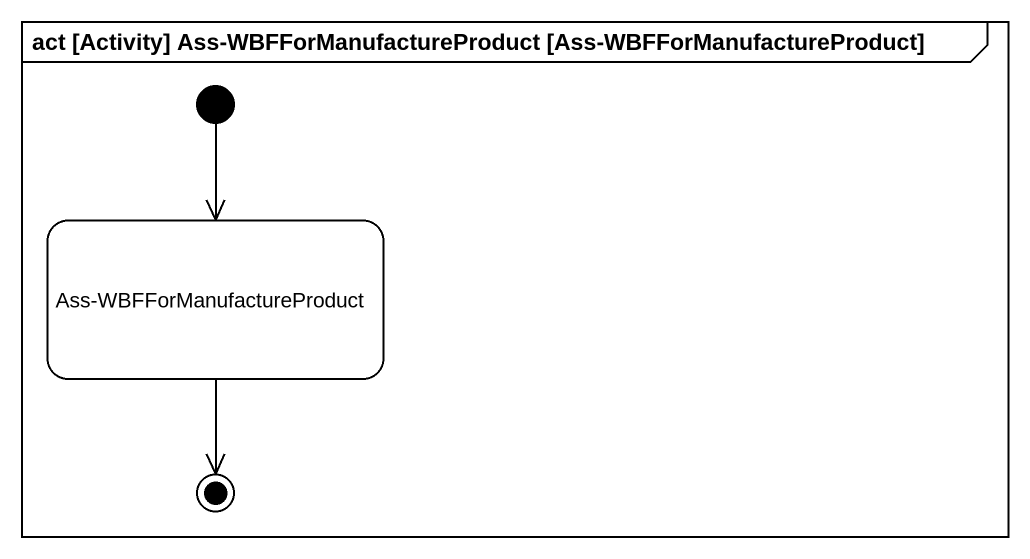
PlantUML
@startuml
mainframe act [Activity] Ass-WBFForManufactureProduct [Ass-WBFForManufactureProduct]
hide empty description
state "Ass-WBFForManufactureProduct" as Ass_WBFForManufactureProduct
[*] --> Ass_WBFForManufactureProduct
Ass_WBFForManufactureProduct --> [*]
@enduml
